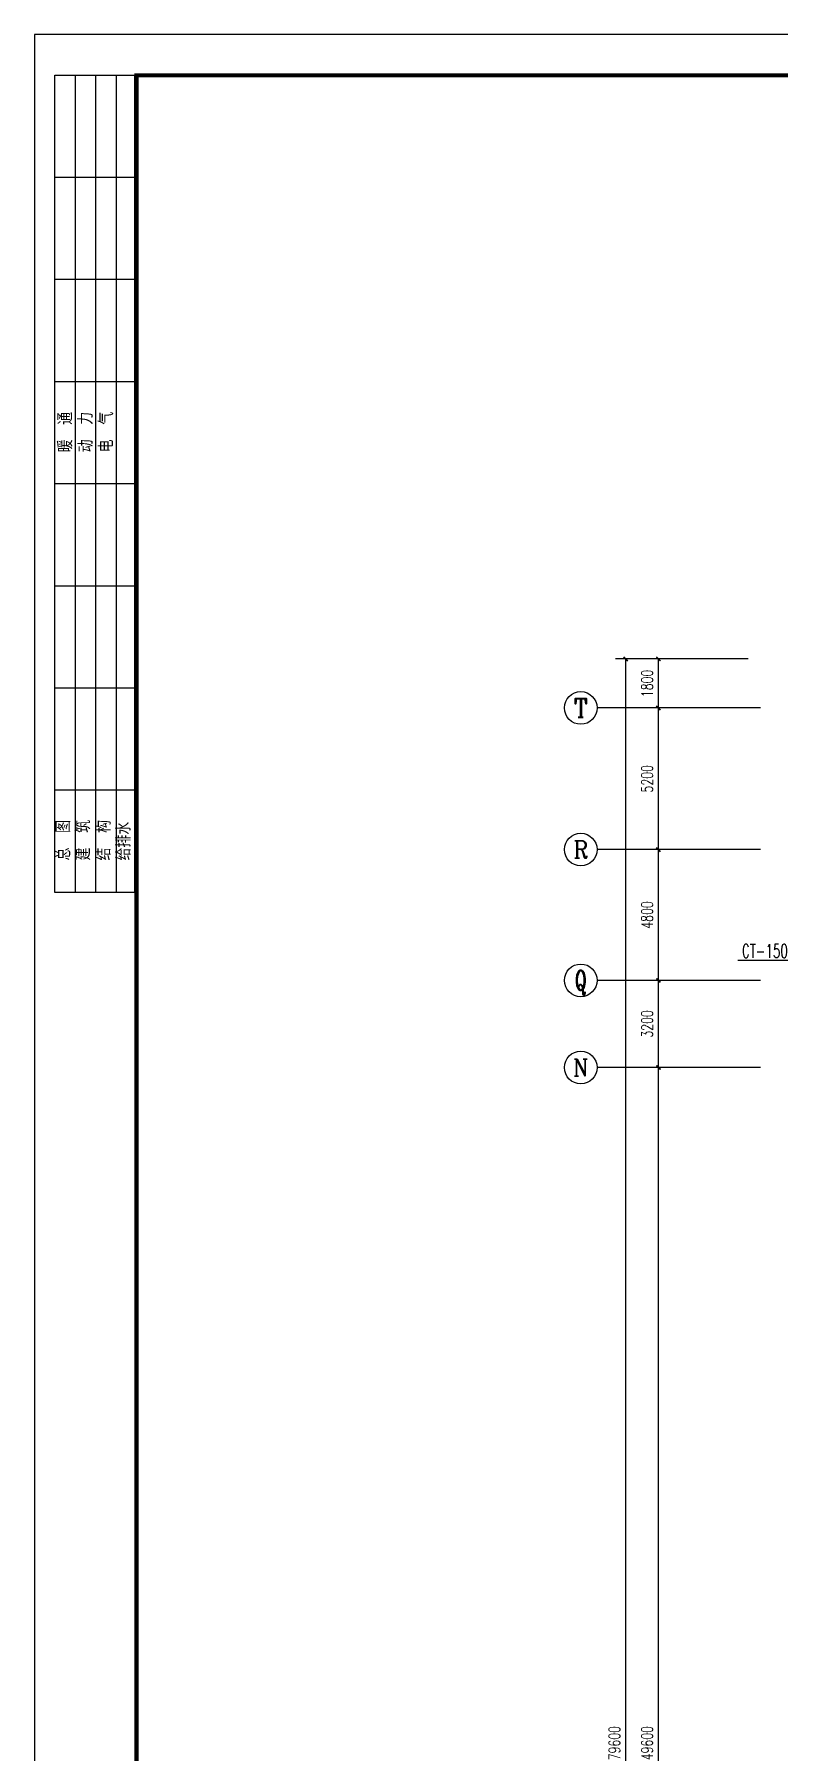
# Model space of a CAD drawing. Extents: x 1725663 to 4653551, y -550461 to 248782.
# Drawn here: x 2031892 to 2059250, y -208020 to -144945 of the extents above; entities that cross this region are included whole.
import ezdxf
from ezdxf.enums import TextEntityAlignment as Align

# ---------------------------------------------------------------- set-up
doc = ezdxf.new("R2010")
doc.units = 0
doc.header["$LTSCALE"] = 1000
for name, color, linetype in [('0-底图', 7, 'Continuous'), ('AXIS', 3, 'Continuous'), ('AXIS_TEXT', 7, 'Continuous'), ('BTTK', 7, 'Continuous'), ('CABLETRAY_DIM', 3, 'Continuous'), ('PUB_TITLE', 4, 'Continuous')]:
    doc.layers.add(name, color=color, linetype=linetype)
doc.styles.add('_TCH_AXIS', font='COMPLEX', dxfattribs={"bigfont": 'GBCBIG'})
doc.styles.add('_TEL_DIM', font='SIMPLEX', dxfattribs={"width": 0.8, "height": 3.5, "bigfont": 'HZTXT'})
doc.styles.add('A_DIM_T3', font='SIMPLEX', dxfattribs={"width": 0.7, "bigfont": 'HZ'})
doc.styles.add('COMPLEX', font='COMPLEX')
doc.styles.add('HZ(TK)', font='geniso.shx', dxfattribs={"width": 0.9, "bigfont": 'hztxt.shx'})
doc.dimstyles.new('_TCH_ARCH&&150', dxfattribs={"dimtxt": 420, "dimasz": 150, "dimexe": 375, "dimexo": 450, "dimgap": 202.5, "dimtad": 1, "dimdec": 0, "dimzin": 0, "dimdsep": 46, "dimtxsty": 'A_DIM_T3', "dimblk": 'ARCHTICK', "dimcen": 0.09, "dimclrt": 7, "dimazin": 2, "dimtfac": 1, "dimtdec": 0, "dimtix": 1, "dimtmove": 2, "dimatfit": 3, "dimfxl": 150, "dimtolj": 1, "dimtzin": 0, "dimarcsym": 0})

# ---------------------------------------------------------------- blocks, each defined once
blk = doc.blocks.new('vhtemplate_2020年新竖式图框_A0')
at = {"layer": 'PUB_TITLE'}
for p, q in [((5, 631), (5, 831)), ((5, 831), (25, 831)), ((10, 831), (10, 631)), ((15, 831), (15, 631)), ((20, 831), (20, 631)), ((24.5, 831), (24.5, 631)), ((25, 831), (25, 631)), ((25, 806), (5, 806)), ((25, 781), (5, 781)), ((25, 756), (5, 756)), ((25, 731), (5, 731)), ((25, 706), (5, 706)), ((25, 681), (5, 681)), ((25, 656), (5, 656)), ((25, 631), (5, 631))]:
    blk.add_line(p, q, dxfattribs=at)
at = {"layer": 'PUB_TITLE', "color": 7}
blk.add_lwpolyline([(0, 0), (1189, 0), (1189, 841), (0, 841)], close=True, dxfattribs=at)
at = {"layer": 'PUB_TITLE', "const_width": 1}
blk.add_lwpolyline([(25, 10), (1179, 10), (1179, 831), (25, 831)], close=True, dxfattribs=at)
at = {"layer": 'BTTK', "color": 4, "style": 'HZ(TK)', "width": 0.9}
for tag, p in [('合作单位', (1144, 743.5)), ('建设单位', (1144, 209.5)), ('工程名称', (1144, 176.5)), ('子项名称', (1154, 160)), ('图纸名称', (1144, 141))]:
    blk.add_attdef(tag, text='', height=3.5, dxfattribs=at).set_placement(p, align=Align.MIDDLE_CENTER)
for tag, p in [('注册证书号', (1156.5, 309.01)), ('注册印章号', (1156.5, 301.01)), ('设计号', (1154, 193)), ('图别', (1137.75, 34)), ('图号', (1170.25, 34)), ('版本号', (1137.75, 26)), ('日期', (1170.25, 26))]:
    blk.add_attdef(tag, text='', height=3.5, dxfattribs=at).set_placement(p, align=Align.MIDDLE)
at = {"layer": 'PUB_TITLE', "style": 'HZ(TK)', "width": 0.9}
for s, p in [('暖  通', (9.32, 738.72)), ('电  气', (19.32, 738.72)), ('动  力', (14.32, 738.72)), ('总  图', (8.82, 638.84)), ('建  筑', (13.7, 638.84)), ('结  构', (18.7, 638.84)), ('给排水', (23.57, 638.84))]:
    blk.add_text(s, height=3.5, rotation=90, dxfattribs=at).set_placement(p)
blk = doc.blocks.new('_ArchTick')
at = {"color": 0, "linetype": 'ByBlock', "const_width": 0.4}
blk.add_lwpolyline([(-0.5, -0.5), (0.5, 0.5)], dxfattribs=at)
blk = doc.blocks.new('*D1056')
at = {"layer": 'AXIS', "color": 0, "lineweight": -2, "transparency": 16777216}
for p, q in [((1494857, -86738), (1489982, -86738)), ((1490357, -166338), (1490357, -86738)), ((1494857, -166338), (1489982, -166338))]:
    blk.add_line(p, q, dxfattribs=at)
at = {"layer": 'Defpoints', "color": 0, "transparency": 16777216}
for p in [(1490357, -86738), (1495307, -86738), (1495307, -166338)]:
    blk.add_point(p, dxfattribs=at)
at = {"layer": 'AXIS', "color": 0, "lineweight": -2, "transparency": 16777216, "xscale": 150, "yscale": 150, "zscale": 150}
for p, rotation in [((1490357, -86738), 90), ((1490357, -166338), 270)]:
    blk.add_blockref('_ArchTick', p, dxfattribs=dict(at, rotation=rotation))
at = {"layer": 'AXIS', "color": 7, "transparency": 16777216, "insert": (1489944, -126538), "char_height": 420, "attachment_point": 5, "rotation": 90, "style": 'A_DIM_T3'}
blk.add_mtext('\\A1;79600', dxfattribs=at)
blk = doc.blocks.new('*D1061')
at = {"layer": 'AXIS', "color": 0, "lineweight": -2, "transparency": 16777216}
for p, q in [((1494857, -101738), (1491182, -101738)), ((1491557, -151338), (1491557, -101738)), ((1494857, -151338), (1491182, -151338))]:
    blk.add_line(p, q, dxfattribs=at)
at = {"layer": 'Defpoints', "color": 0, "transparency": 16777216}
for p in [(1491557, -101738), (1495307, -101738), (1495307, -151338)]:
    blk.add_point(p, dxfattribs=at)
at = {"layer": 'AXIS', "color": 0, "lineweight": -2, "transparency": 16777216, "xscale": 150, "yscale": 150, "zscale": 150}
for p, rotation in [((1491557, -101738), 90), ((1491557, -151338), 270)]:
    blk.add_blockref('_ArchTick', p, dxfattribs=dict(at, rotation=rotation))
at = {"layer": 'AXIS', "color": 7, "transparency": 16777216, "insert": (1491144, -126538), "char_height": 420, "attachment_point": 5, "rotation": 90, "style": 'A_DIM_T3'}
blk.add_mtext('\\A1;49600', dxfattribs=at)
blk = doc.blocks.new('*D1062')
at = {"layer": 'AXIS', "color": 0, "lineweight": -2, "transparency": 16777216}
for p, q in [((1494857, -98538), (1491182, -98538)), ((1491557, -101738), (1491557, -98538)), ((1494857, -101738), (1491182, -101738))]:
    blk.add_line(p, q, dxfattribs=at)
at = {"layer": 'Defpoints', "color": 0, "transparency": 16777216}
for p in [(1491557, -98538), (1495307, -98538), (1495307, -101738)]:
    blk.add_point(p, dxfattribs=at)
at = {"layer": 'AXIS', "color": 0, "lineweight": -2, "transparency": 16777216, "xscale": 150, "yscale": 150, "zscale": 150}
for p, rotation in [((1491557, -98538), 90), ((1491557, -101738), 270)]:
    blk.add_blockref('_ArchTick', p, dxfattribs=dict(at, rotation=rotation))
at = {"layer": 'AXIS', "color": 7, "transparency": 16777216, "insert": (1491144, -100138), "char_height": 420, "attachment_point": 5, "rotation": 90, "style": 'A_DIM_T3'}
blk.add_mtext('\\A1;3200', dxfattribs=at)
blk = doc.blocks.new('*D1063')
at = {"layer": 'AXIS', "color": 0, "lineweight": -2, "transparency": 16777216}
for p, q in [((1494857, -93738), (1491182, -93738)), ((1491557, -98538), (1491557, -93738)), ((1494857, -98538), (1491182, -98538))]:
    blk.add_line(p, q, dxfattribs=at)
at = {"layer": 'Defpoints', "color": 0, "transparency": 16777216}
for p in [(1491557, -93738), (1495307, -93738), (1495307, -98538)]:
    blk.add_point(p, dxfattribs=at)
at = {"layer": 'AXIS', "color": 0, "lineweight": -2, "transparency": 16777216, "xscale": 150, "yscale": 150, "zscale": 150}
for p, rotation in [((1491557, -93738), 90), ((1491557, -98538), 270)]:
    blk.add_blockref('_ArchTick', p, dxfattribs=dict(at, rotation=rotation))
at = {"layer": 'AXIS', "color": 7, "transparency": 16777216, "insert": (1491144, -96138), "char_height": 420, "attachment_point": 5, "rotation": 90, "style": 'A_DIM_T3'}
blk.add_mtext('\\A1;4800', dxfattribs=at)
blk = doc.blocks.new('*D1064')
at = {"layer": 'AXIS', "color": 0, "lineweight": -2, "transparency": 16777216}
for p, q in [((1494857, -88538), (1491182, -88538)), ((1491557, -93738), (1491557, -88538)), ((1494857, -93738), (1491182, -93738))]:
    blk.add_line(p, q, dxfattribs=at)
at = {"layer": 'Defpoints', "color": 0, "transparency": 16777216}
for p in [(1491557, -88538), (1495307, -88538), (1495307, -93738)]:
    blk.add_point(p, dxfattribs=at)
at = {"layer": 'AXIS', "color": 0, "lineweight": -2, "transparency": 16777216, "xscale": 150, "yscale": 150, "zscale": 150}
for p, rotation in [((1491557, -88538), 90), ((1491557, -93738), 270)]:
    blk.add_blockref('_ArchTick', p, dxfattribs=dict(at, rotation=rotation))
at = {"layer": 'AXIS', "color": 7, "transparency": 16777216, "insert": (1491144, -91138), "char_height": 420, "attachment_point": 5, "rotation": 90, "style": 'A_DIM_T3'}
blk.add_mtext('\\A1;5200', dxfattribs=at)
blk = doc.blocks.new('*D873')
at = {"layer": 'AXIS', "color": 0, "lineweight": -2, "transparency": 16777216}
for p, q in [((1494857, -86738), (1491182, -86738)), ((1491557, -88538), (1491557, -86738)), ((1494857, -88538), (1491182, -88538))]:
    blk.add_line(p, q, dxfattribs=at)
at = {"layer": 'Defpoints', "color": 0, "transparency": 16777216}
for p in [(1491557, -86738), (1495307, -86738), (1495307, -88538)]:
    blk.add_point(p, dxfattribs=at)
at = {"layer": 'AXIS', "color": 0, "lineweight": -2, "transparency": 16777216, "xscale": 150, "yscale": 150, "zscale": 150}
for p, rotation in [((1491557, -86738), 90), ((1491557, -88538), 270)]:
    blk.add_blockref('_ArchTick', p, dxfattribs=dict(at, rotation=rotation))
at = {"layer": 'AXIS', "color": 7, "transparency": 16777216, "insert": (1491144, -87638), "char_height": 420, "attachment_point": 5, "rotation": 90, "style": 'A_DIM_T3'}
blk.add_mtext('\\A1;1800', dxfattribs=at)
blk = doc.blocks.new('*D928')
at = {"layer": 'AXIS', "color": 0, "lineweight": -2, "transparency": 16777216}
for p, q in [((1494857, -86738), (1489982, -86738)), ((1490357, -166338), (1490357, -86738)), ((1494857, -166338), (1489982, -166338))]:
    blk.add_line(p, q, dxfattribs=at)
at = {"layer": 'Defpoints', "color": 0, "transparency": 16777216}
for p in [(1490357, -86738), (1495307, -86738), (1495307, -166338)]:
    blk.add_point(p, dxfattribs=at)
at = {"layer": 'AXIS', "color": 0, "lineweight": -2, "transparency": 16777216, "xscale": 150, "yscale": 150, "zscale": 150}
for p, rotation in [((1490357, -86738), 90), ((1490357, -166338), 270)]:
    blk.add_blockref('_ArchTick', p, dxfattribs=dict(at, rotation=rotation))
at = {"layer": 'AXIS', "color": 7, "transparency": 16777216, "insert": (1489944, -126538), "char_height": 420, "attachment_point": 5, "rotation": 90, "style": 'A_DIM_T3'}
blk.add_mtext('\\A1;79600', dxfattribs=at)
blk = doc.blocks.new('*D933')
at = {"layer": 'AXIS', "color": 0, "lineweight": -2, "transparency": 16777216}
for p, q in [((1494857, -101738), (1491182, -101738)), ((1491557, -151338), (1491557, -101738)), ((1494857, -151338), (1491182, -151338))]:
    blk.add_line(p, q, dxfattribs=at)
at = {"layer": 'Defpoints', "color": 0, "transparency": 16777216}
for p in [(1491557, -101738), (1495307, -101738), (1495307, -151338)]:
    blk.add_point(p, dxfattribs=at)
at = {"layer": 'AXIS', "color": 0, "lineweight": -2, "transparency": 16777216, "xscale": 150, "yscale": 150, "zscale": 150}
for p, rotation in [((1491557, -101738), 90), ((1491557, -151338), 270)]:
    blk.add_blockref('_ArchTick', p, dxfattribs=dict(at, rotation=rotation))
at = {"layer": 'AXIS', "color": 7, "transparency": 16777216, "insert": (1491144, -126538), "char_height": 420, "attachment_point": 5, "rotation": 90, "style": 'A_DIM_T3'}
blk.add_mtext('\\A1;49600', dxfattribs=at)
blk = doc.blocks.new('*D934')
at = {"layer": 'AXIS', "color": 0, "lineweight": -2, "transparency": 16777216}
for p, q in [((1494857, -98538), (1491182, -98538)), ((1491557, -101738), (1491557, -98538)), ((1494857, -101738), (1491182, -101738))]:
    blk.add_line(p, q, dxfattribs=at)
at = {"layer": 'Defpoints', "color": 0, "transparency": 16777216}
for p in [(1491557, -98538), (1495307, -98538), (1495307, -101738)]:
    blk.add_point(p, dxfattribs=at)
at = {"layer": 'AXIS', "color": 0, "lineweight": -2, "transparency": 16777216, "xscale": 150, "yscale": 150, "zscale": 150}
for p, rotation in [((1491557, -98538), 90), ((1491557, -101738), 270)]:
    blk.add_blockref('_ArchTick', p, dxfattribs=dict(at, rotation=rotation))
at = {"layer": 'AXIS', "color": 7, "transparency": 16777216, "insert": (1491144, -100138), "char_height": 420, "attachment_point": 5, "rotation": 90, "style": 'A_DIM_T3'}
blk.add_mtext('\\A1;3200', dxfattribs=at)
blk = doc.blocks.new('*D935')
at = {"layer": 'AXIS', "color": 0, "lineweight": -2, "transparency": 16777216}
for p, q in [((1494857, -93738), (1491182, -93738)), ((1491557, -98538), (1491557, -93738)), ((1494857, -98538), (1491182, -98538))]:
    blk.add_line(p, q, dxfattribs=at)
at = {"layer": 'Defpoints', "color": 0, "transparency": 16777216}
for p in [(1491557, -93738), (1495307, -93738), (1495307, -98538)]:
    blk.add_point(p, dxfattribs=at)
at = {"layer": 'AXIS', "color": 0, "lineweight": -2, "transparency": 16777216, "xscale": 150, "yscale": 150, "zscale": 150}
for p, rotation in [((1491557, -93738), 90), ((1491557, -98538), 270)]:
    blk.add_blockref('_ArchTick', p, dxfattribs=dict(at, rotation=rotation))
at = {"layer": 'AXIS', "color": 7, "transparency": 16777216, "insert": (1491144, -96138), "char_height": 420, "attachment_point": 5, "rotation": 90, "style": 'A_DIM_T3'}
blk.add_mtext('\\A1;4800', dxfattribs=at)
blk = doc.blocks.new('*D936')
at = {"layer": 'AXIS', "color": 0, "lineweight": -2, "transparency": 16777216}
for p, q in [((1494857, -88538), (1491182, -88538)), ((1491557, -93738), (1491557, -88538)), ((1494857, -93738), (1491182, -93738))]:
    blk.add_line(p, q, dxfattribs=at)
at = {"layer": 'Defpoints', "color": 0, "transparency": 16777216}
for p in [(1491557, -88538), (1495307, -88538), (1495307, -93738)]:
    blk.add_point(p, dxfattribs=at)
at = {"layer": 'AXIS', "color": 0, "lineweight": -2, "transparency": 16777216, "xscale": 150, "yscale": 150, "zscale": 150}
for p, rotation in [((1491557, -88538), 90), ((1491557, -93738), 270)]:
    blk.add_blockref('_ArchTick', p, dxfattribs=dict(at, rotation=rotation))
at = {"layer": 'AXIS', "color": 7, "transparency": 16777216, "insert": (1491144, -91138), "char_height": 420, "attachment_point": 5, "rotation": 90, "style": 'A_DIM_T3'}
blk.add_mtext('\\A1;5200', dxfattribs=at)
blk = doc.blocks.new('*D937')
at = {"layer": 'AXIS', "color": 0, "lineweight": -2, "transparency": 16777216}
for p, q in [((1494857, -86738), (1491182, -86738)), ((1491557, -88538), (1491557, -86738)), ((1494857, -88538), (1491182, -88538))]:
    blk.add_line(p, q, dxfattribs=at)
at = {"layer": 'Defpoints', "color": 0, "transparency": 16777216}
for p in [(1491557, -86738), (1495307, -86738), (1495307, -88538)]:
    blk.add_point(p, dxfattribs=at)
at = {"layer": 'AXIS', "color": 0, "lineweight": -2, "transparency": 16777216, "xscale": 150, "yscale": 150, "zscale": 150}
for p, rotation in [((1491557, -86738), 90), ((1491557, -88538), 270)]:
    blk.add_blockref('_ArchTick', p, dxfattribs=dict(at, rotation=rotation))
at = {"layer": 'AXIS', "color": 7, "transparency": 16777216, "insert": (1491144, -87638), "char_height": 420, "attachment_point": 5, "rotation": 90, "style": 'A_DIM_T3'}
blk.add_mtext('\\A1;1800', dxfattribs=at)
blk = doc.blocks.new('_AXISO')
blk.add_circle((0, 0), 0.5)
at = {"layer": 'AXIS_TEXT', "style": 'COMPLEX', "width": 1.041667}
blk.add_attdef('A', text='', height=0.56, dxfattribs=at).set_placement((-0.25, -0.28), (0.25, -0.28), align=Align.FIT)
blk = doc.blocks.new('*D992')
at = {"layer": 'AXIS', "color": 0, "lineweight": -2, "transparency": 16777216}
for p, q in [((1494857, -86738), (1489982, -86738)), ((1490357, -166338), (1490357, -86738)), ((1494857, -166338), (1489982, -166338))]:
    blk.add_line(p, q, dxfattribs=at)
at = {"layer": 'Defpoints', "color": 0, "transparency": 16777216}
for p in [(1490357, -86738), (1495307, -86738), (1495307, -166338)]:
    blk.add_point(p, dxfattribs=at)
at = {"layer": 'AXIS', "color": 0, "lineweight": -2, "transparency": 16777216, "xscale": 150, "yscale": 150, "zscale": 150}
for p, rotation in [((1490357, -86738), 90), ((1490357, -166338), 270)]:
    blk.add_blockref('_ArchTick', p, dxfattribs=dict(at, rotation=rotation))
at = {"layer": 'AXIS', "color": 7, "transparency": 16777216, "insert": (1489944, -126538), "char_height": 420, "attachment_point": 5, "rotation": 90, "style": 'A_DIM_T3'}
blk.add_mtext('\\A1;79600', dxfattribs=at)
blk = doc.blocks.new('*D997')
at = {"layer": 'AXIS', "color": 0, "lineweight": -2, "transparency": 16777216}
for p, q in [((1494857, -101738), (1491182, -101738)), ((1491557, -151338), (1491557, -101738)), ((1494857, -151338), (1491182, -151338))]:
    blk.add_line(p, q, dxfattribs=at)
at = {"layer": 'Defpoints', "color": 0, "transparency": 16777216}
for p in [(1491557, -101738), (1495307, -101738), (1495307, -151338)]:
    blk.add_point(p, dxfattribs=at)
at = {"layer": 'AXIS', "color": 0, "lineweight": -2, "transparency": 16777216, "xscale": 150, "yscale": 150, "zscale": 150}
for p, rotation in [((1491557, -101738), 90), ((1491557, -151338), 270)]:
    blk.add_blockref('_ArchTick', p, dxfattribs=dict(at, rotation=rotation))
at = {"layer": 'AXIS', "color": 7, "transparency": 16777216, "insert": (1491144, -126538), "char_height": 420, "attachment_point": 5, "rotation": 90, "style": 'A_DIM_T3'}
blk.add_mtext('\\A1;49600', dxfattribs=at)
blk = doc.blocks.new('*D998')
at = {"layer": 'AXIS', "color": 0, "lineweight": -2, "transparency": 16777216}
for p, q in [((1494857, -98538), (1491182, -98538)), ((1491557, -101738), (1491557, -98538)), ((1494857, -101738), (1491182, -101738))]:
    blk.add_line(p, q, dxfattribs=at)
at = {"layer": 'Defpoints', "color": 0, "transparency": 16777216}
for p in [(1491557, -98538), (1495307, -98538), (1495307, -101738)]:
    blk.add_point(p, dxfattribs=at)
at = {"layer": 'AXIS', "color": 0, "lineweight": -2, "transparency": 16777216, "xscale": 150, "yscale": 150, "zscale": 150}
for p, rotation in [((1491557, -98538), 90), ((1491557, -101738), 270)]:
    blk.add_blockref('_ArchTick', p, dxfattribs=dict(at, rotation=rotation))
at = {"layer": 'AXIS', "color": 7, "transparency": 16777216, "insert": (1491144, -100138), "char_height": 420, "attachment_point": 5, "rotation": 90, "style": 'A_DIM_T3'}
blk.add_mtext('\\A1;3200', dxfattribs=at)
blk = doc.blocks.new('*D999')
at = {"layer": 'AXIS', "color": 0, "lineweight": -2, "transparency": 16777216}
for p, q in [((1494857, -93738), (1491182, -93738)), ((1491557, -98538), (1491557, -93738)), ((1494857, -98538), (1491182, -98538))]:
    blk.add_line(p, q, dxfattribs=at)
at = {"layer": 'Defpoints', "color": 0, "transparency": 16777216}
for p in [(1491557, -93738), (1495307, -93738), (1495307, -98538)]:
    blk.add_point(p, dxfattribs=at)
at = {"layer": 'AXIS', "color": 0, "lineweight": -2, "transparency": 16777216, "xscale": 150, "yscale": 150, "zscale": 150}
for p, rotation in [((1491557, -93738), 90), ((1491557, -98538), 270)]:
    blk.add_blockref('_ArchTick', p, dxfattribs=dict(at, rotation=rotation))
at = {"layer": 'AXIS', "color": 7, "transparency": 16777216, "insert": (1491144, -96138), "char_height": 420, "attachment_point": 5, "rotation": 90, "style": 'A_DIM_T3'}
blk.add_mtext('\\A1;4800', dxfattribs=at)
blk = doc.blocks.new('*D1000')
at = {"layer": 'AXIS', "color": 0, "lineweight": -2, "transparency": 16777216}
for p, q in [((1494857, -88538), (1491182, -88538)), ((1491557, -93738), (1491557, -88538)), ((1494857, -93738), (1491182, -93738))]:
    blk.add_line(p, q, dxfattribs=at)
at = {"layer": 'Defpoints', "color": 0, "transparency": 16777216}
for p in [(1491557, -88538), (1495307, -88538), (1495307, -93738)]:
    blk.add_point(p, dxfattribs=at)
at = {"layer": 'AXIS', "color": 0, "lineweight": -2, "transparency": 16777216, "xscale": 150, "yscale": 150, "zscale": 150}
for p, rotation in [((1491557, -88538), 90), ((1491557, -93738), 270)]:
    blk.add_blockref('_ArchTick', p, dxfattribs=dict(at, rotation=rotation))
at = {"layer": 'AXIS', "color": 7, "transparency": 16777216, "insert": (1491144, -91138), "char_height": 420, "attachment_point": 5, "rotation": 90, "style": 'A_DIM_T3'}
blk.add_mtext('\\A1;5200', dxfattribs=at)
blk = doc.blocks.new('*D1001')
at = {"layer": 'AXIS', "color": 0, "lineweight": -2, "transparency": 16777216}
for p, q in [((1494857, -86738), (1491182, -86738)), ((1491557, -88538), (1491557, -86738)), ((1494857, -88538), (1491182, -88538))]:
    blk.add_line(p, q, dxfattribs=at)
at = {"layer": 'Defpoints', "color": 0, "transparency": 16777216}
for p in [(1491557, -86738), (1495307, -86738), (1495307, -88538)]:
    blk.add_point(p, dxfattribs=at)
at = {"layer": 'AXIS', "color": 0, "lineweight": -2, "transparency": 16777216, "xscale": 150, "yscale": 150, "zscale": 150}
for p, rotation in [((1491557, -86738), 90), ((1491557, -88538), 270)]:
    blk.add_blockref('_ArchTick', p, dxfattribs=dict(at, rotation=rotation))
at = {"layer": 'AXIS', "color": 7, "transparency": 16777216, "insert": (1491144, -87638), "char_height": 420, "attachment_point": 5, "rotation": 90, "style": 'A_DIM_T3'}
blk.add_mtext('\\A1;1800', dxfattribs=at)
blk = doc.blocks.new('ghgd')
at = {"layer": 'AXIS'}
for p, q in [((1495307, -88537.8), (1489307, -88537.8)), ((1495307, -93737.8), (1489307, -93737.8)), ((1495307, -98537.8), (1489307, -98537.8)), ((1495307, -101737.8), (1489307, -101737.8))]:
    blk.add_line(p, q, dxfattribs=at)
ref = blk.add_blockref('_AXISO', (1488707, -88537.8), dxfattribs=dict(at, xscale=1200, yscale=1200, zscale=1200))
ref.add_attrib('A', 'T', dxfattribs={"layer": 'AXIS_TEXT', "height": 683.5, "style": '_TCH_AXIS'}).set_placement((1488462.9, -88879.5), (1488951.1, -88879.5), align=Align.FIT)
ref = blk.add_blockref('_AXISO', (1488707, -93737.8), dxfattribs=dict(at, xscale=1200, yscale=1200, zscale=1200))
ref.add_attrib('A', 'R', dxfattribs={"layer": 'AXIS_TEXT', "height": 637.8, "style": '_TCH_AXIS'}).set_placement((1488433.7, -94056.6), (1488980.3, -94056.6), align=Align.FIT)
ref = blk.add_blockref('_AXISO', (1488707, -98537.8), dxfattribs=dict(at, xscale=1200, yscale=1200, zscale=1200))
ref.add_attrib('A', 'Q', dxfattribs={"layer": 'AXIS_TEXT', "height": 715.4, "style": '_TCH_AXIS', "width": 0.807692}).set_placement((1488486.9, -98895.5), (1488927.1, -98895.5), align=Align.FIT)
ref = blk.add_blockref('_AXISO', (1488707, -101737.8), dxfattribs=dict(at, xscale=1200, yscale=1200, zscale=1200))
ref.add_attrib('A', 'N', dxfattribs={"layer": 'AXIS_TEXT', "height": 622.9, "style": '_TCH_AXIS'}).set_placement((1488425.2, -102049.2), (1488988.8, -102049.2), align=Align.FIT)
for p1, p2, distance, picture, middle in [((1495307, -166337.8), (1495307, -86737.8), 4950, '*D1056', (1489944.5, -126537.8)), ((1495307, -166337.8), (1495307, -86737.8), 4950, '*D928', (1489944.5, -126537.8)), ((1495307, -166337.8), (1495307, -86737.8), 4950, '*D992', (1489944.5, -126537.8)), ((1495307, -88537.8), (1495307, -86737.8), 3750, '*D873', (1491144.5, -87637.8)), ((1495307, -88537.8), (1495307, -86737.8), 3750, '*D937', (1491144.5, -87637.8)), ((1495307, -88537.8), (1495307, -86737.8), 3750, '*D1001', (1491144.5, -87637.8)), ((1495307, -93737.8), (1495307, -88537.8), 3750, '*D1064', (1491144.5, -91137.8)), ((1495307, -93737.8), (1495307, -88537.8), 3750, '*D936', (1491144.5, -91137.8)), ((1495307, -93737.8), (1495307, -88537.8), 3750, '*D1000', (1491144.5, -91137.8)), ((1495307, -98537.8), (1495307, -93737.8), 3750, '*D1063', (1491144.5, -96137.8)), ((1495307, -98537.8), (1495307, -93737.8), 3750, '*D935', (1491144.5, -96137.8)), ((1495307, -98537.8), (1495307, -93737.8), 3750, '*D999', (1491144.5, -96137.8)), ((1495307, -101737.8), (1495307, -98537.8), 3750, '*D1062', (1491144.5, -100137.8)), ((1495307, -101737.8), (1495307, -98537.8), 3750, '*D934', (1491144.5, -100137.8)), ((1495307, -101737.8), (1495307, -98537.8), 3750, '*D998', (1491144.5, -100137.8)), ((1495307, -151337.8), (1495307, -101737.8), 3750, '*D1061', (1491144.5, -126537.8)), ((1495307, -151337.8), (1495307, -101737.8), 3750, '*D933', (1491144.5, -126537.8)), ((1495307, -151337.8), (1495307, -101737.8), 3750, '*D997', (1491144.5, -126537.8))]:
    dim = blk.add_aligned_dim(p1=p1, p2=p2, distance=distance, dimstyle='_TCH_ARCH&&150', dxfattribs=at)
    dim.commit()
    dim.dimension.update_dxf_attribs({"geometry": picture, "text_midpoint": middle})

msp = doc.modelspace()

# ---------------------------------------------------------------- linework, layer by layer
at = {"layer": 'CABLETRAY_DIM'}
msp.add_line((2061505, -178939), (2057715, -178939), dxfattribs=at)
msp.add_line((2061505, -178939), (2057715, -178939), dxfattribs=at)

# ---------------------------------------------------------------- block references
at = {"layer": '0-底图', "xscale": 150, "yscale": 150, "zscale": 150}
msp.add_blockref('vhtemplate_2020年新竖式图框_A0', (2031892, -271095), dxfattribs=at)
at = {"layer": '0-底图'}
msp.add_blockref('ghgd', (563243, -81133), dxfattribs=at)

# ---------------------------------------------------------------- texts
at = {"layer": 'CABLETRAY_DIM', "color": 7, "style": '_TEL_DIM', "width": 0.64}
msp.add_text('CT-150x75', height=500, dxfattribs=at).set_placement((2057865, -178839))
msp.add_text('CT-150x75', height=500, dxfattribs=at).set_placement((2057865, -178839))

doc.saveas('drawing.dxf')
